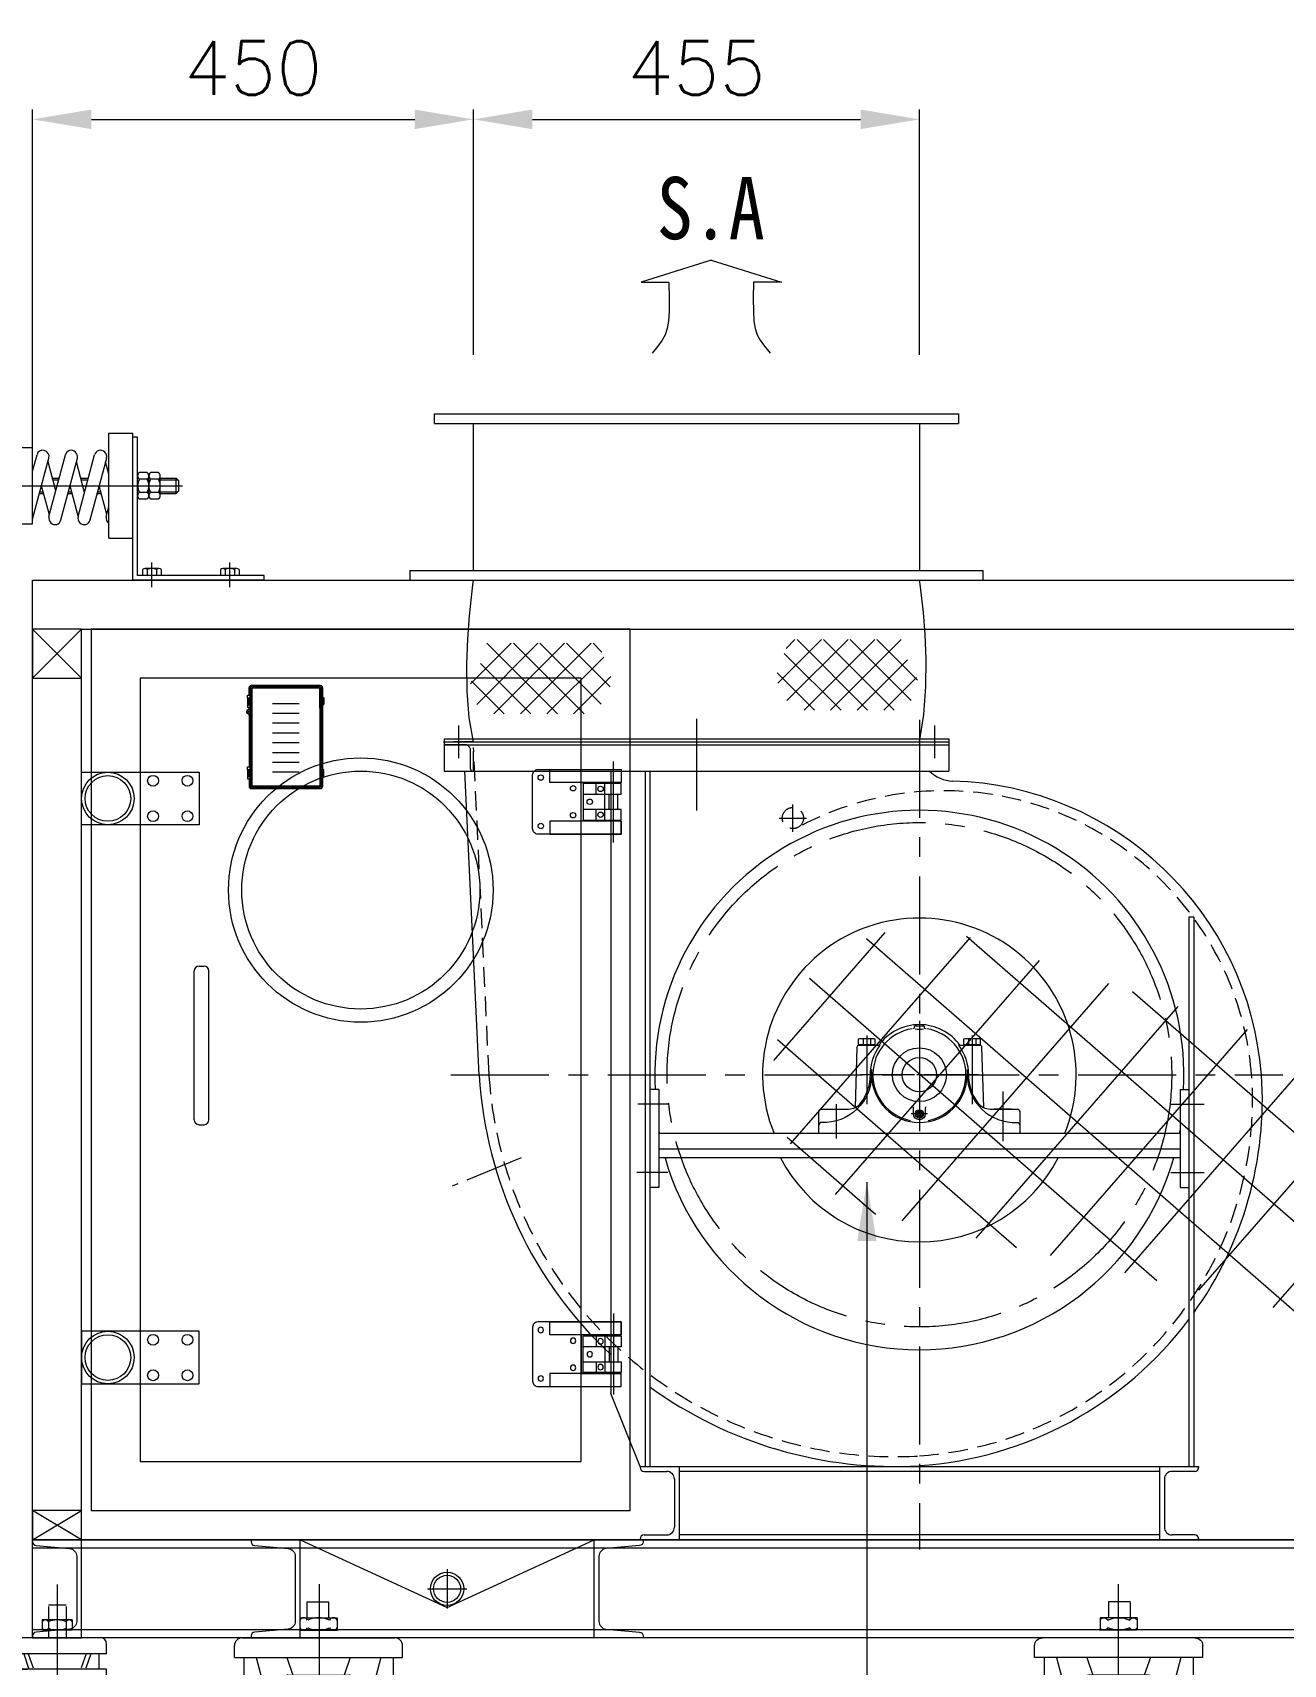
# Model space of a CAD drawing. Extents: x -421 to 20684, y -717 to 14265.
# Drawn here: x 6013 to 7290, y 2567 to 4234 of the extents above; entities that cross this region are included whole.
import ezdxf
from ezdxf.enums import TextEntityAlignment as Align

# ---------------------------------------------------------------- set-up
doc = ezdxf.new("R2010")
doc.units = 0
doc.header["$LTSCALE"] = 80
doc.header["$MEASUREMENT"] = 0
for name, pattern in [('CEN', [26, 20, -2, 2, -2]), ('CENTER', [2, 1.25, -0.25, 0.25, -0.25]), ('CENTER2', [1.125, 0.75, -0.125, 0.125, -0.125]), ('CENTERX2', [4, 2.5, -0.5, 0.5, -0.5]), ('HIDDEN', [0.375, 0.25, -0.125]), ('HIDDENX2', [0.75, 0.5, -0.25]), ('PHANTOM', [5, 2.5, -0.5, 0.5, -0.5, 0.5, -0.5])]:
    doc.linetypes.add(name, pattern=pattern)
doc.layers.get('0').update_dxf_attribs({"linetype": 'CONTINUOUS', "lineweight": 18})
doc.layers.get('DEFPOINTS').update_dxf_attribs({"linetype": 'CONTINUOUS', "lineweight": 18})
for name, color, linetype, lineweight in [('12', 1, 'CENTER', 18), ('2', 2, 'HIDDENX2', 18), ('3', 2, 'CONTINUOUS', 18), ('ACT', 7, 'CONTINUOUS', 18), ('CEN', 1, 'CEN', 18), ('CENTER', 1, 'CENTER', 18), ('DIM', 4, 'CONTINUOUS', 18), ('LIN', 2, 'CONTINUOUS', 18), ('NACHI', 16, 'CONTINUOUS', 18), ('NO', 2, 'CONTINUOUS', 18), ('PHAN', 2, 'PHANTOM', 18), ('S', 3, 'CONTINUOUS', 18), ('SOL-M-1', 4, 'CONTINUOUS', 18)]:
    doc.layers.add(name, color=color, linetype=linetype, lineweight=lineweight)
doc.styles.add('ITALICT', font='TXT', dxfattribs={"width": 0.95, "height": 3})
doc.styles.get("Standard").update_dxf_attribs({"font": 'txt.shx', "bigfont": '2hs.shx'})
doc.dimstyles.get("Standard").update_dxf_attribs({"dimscale": 0, "dimtxt": 55, "dimasz": 60, "dimexe": 10, "dimexo": 70, "dimgap": 25, "dimtad": 1, "dimdec": 0, "dimlfac": -1, "dimzin": 0, "dimdsep": 46, "dimtxsty": 'Standard', "dimcen": 0, "dimclrd": 1, "dimclre": 1, "dimadec": 0, "dimazin": 0, "dimtfac": 1, "dimtdec": 0, "dimtix": 1, "dimtmove": 1, "dimatfit": 2, "dimfxl": 0, "dimtolj": 1, "dimtzin": 0, "dimlwd": 5, "dimlwe": 5, "dimarcsym": 0})

# ---------------------------------------------------------------- blocks, each defined once
blk = doc.blocks.new('경첩')
at = {"layer": 'PHAN'}
blk.add_line((0, -41.4), (0, 41.4), dxfattribs=at)
at = {"layer": 'SOL-M-1'}
for p, q in [((-33, 20), (7.7, 20)), ((-33, -19.6), (-33, 20)), ((7.7, 18.9), (-30.8, 18.9)), ((-30.8, 18.9), (-30.8, -18.5)), ((-17.6, 7.9), (-17.6, 18.9)), ((-8.8, -18.5), (-8.8, 18.9)), ((7.7, 7.9), (7.7, 18.9)), ((-30.8, 7.9), (7.7, 7.9)), ((-4.4, -7.5), (-4.4, 7.9)), ((4.4, -7.5), (4.4, 7.9)), ((7.7, -7.5), (-30.8, -7.5)), ((-17.6, -18.5), (-17.6, -7.5)), ((7.7, -7.5), (4.4, -7.5)), ((7.7, -18.5), (7.7, -7.5)), ((7.7, -19.6), (-33, -19.6)), ((-30.8, -18.5), (7.7, -18.5))]:
    blk.add_line(p, q, dxfattribs=at)
blk.add_lwpolyline([(7.7, -19.6), (7.7, -32.8), (-77, -32.8, -0.414214), (-82.5, -27.3), (-82.5, 27.7, -0.414214), (-77, 33.2), (7.7, 33.2), (7.7, 20)], format="xyb", dxfattribs=at)
for points in [[(7.7, 33.2), (7.7, 20), (-64.9, 20), (-64.9, 33.2)], [(7.7, -32.8), (7.7, -19.6), (-64.9, -19.6), (-64.9, -32.8)]]:
    blk.add_lwpolyline(points, close=True, dxfattribs=at)
for centre in [(-74.2, 25), (-41.2, 14), (-24.2, 0.2), (-13.2, 13.4), (-41.2, -13.5), (-13.2, -13), (-74.2, -24.5)]:
    blk.add_circle(centre, 2.75, dxfattribs=at)
blk = doc.blocks.new('450Wx1000H(SightGlass)')
at = {"layer": 'S', "lineweight": 15}
for p, q in [((9.9, 900), (9.9, 0)), ((559.9, 900), (9.9, 900)), ((559.9, 0), (559.9, 900)), ((59.9, 850), (59.9, 50)), ((509.9, 850), (59.9, 850)), ((509.9, 50), (509.9, 850)), ((114.9, 399), (114.9, 551)), ((119.9, 556), (124.9, 556)), ((129.9, 399), (129.9, 551)), ((119.9, 394), (124.9, 394)), ((59.9, 50), (509.9, 50)), ((9.9, 0), (559.9, 0))]:
    blk.add_line(p, q, dxfattribs=at)
for points in [[(0, 753.9), (119.9, 753.9), (119.9, 700.3), (0, 700.3)], [(0, 129.4), (119.9, 129.4), (119.9, 183), (0, 183)]]:
    blk.add_lwpolyline(points, close=True, dxfattribs=at)
for centre, radius in [((284.9, 633.6), 135), ((26.8, 727.1), 26.8), ((26.8, 727.1), 23.3), ((72.9, 745.2), 5.52), ((108, 745.2), 5.52), ((284.9, 633.6), 121.5), ((72.9, 709), 5.52), ((108, 709), 5.52), ((26.8, 156.2), 26.8), ((26.8, 156.2), 23.3), ((72.9, 174.3), 5.52), ((108, 174.3), 5.52), ((72.9, 138.1), 5.52), ((108, 138.1), 5.52)]:
    blk.add_circle(centre, radius, dxfattribs=at)
for centre, start, end in [((119.9, 551), 90, 180), ((124.9, 551), 0, 90), ((119.9, 399), 180, 270), ((124.9, 399), 270, 0)]:
    blk.add_arc(centre, 5, start, end, dxfattribs=at)
at = {"lineweight": 15}
blk.add_blockref('경첩', (542.8, 723.5), dxfattribs=at)
at = {"lineweight": 15, "xscale": -1, "rotation": 180}
blk.add_blockref('경첩', (542.8, 159.8), dxfattribs=at)
blk = doc.blocks.new('SPRING MOUNT(def 50 FRONT)')
at = {"lineweight": 15}
for p, q in [((129.9, 238.5), (129.9, 222.3)), ((129.9, 238.5), (152, 238.5)), ((152, 238.5), (152, 222.3)), ((122.7, 222.2), (160.6, 222.2)), ((122.7, 222.2), (122.7, 209.6)), ((160.6, 222.2), (160.6, 209.6)), ((63.8, 201.7), (219.5, 201.7)), ((123.3, 209.6), (161.2, 209.6)), ((55.9, 181.7), (55.9, 193.7)), ((55.9, 181.7), (55.9, 193.7)), ((227.4, 181.7), (227.4, 193.7)), ((227.4, 181.7), (227.4, 193.7)), ((55.9, 181.7), (227.4, 181.7)), ((65.5, 181.7), (65.5, 162.1)), ((78.2, 181.7), (83.3, 162.1)), ((109.3, 181.7), (115.5, 163.7)), ((174, 181.7), (167.9, 163.7)), ((205.1, 181.7), (200.1, 162.1)), ((217.8, 181.7), (217.8, 162.1)), ((55.9, 68.1), (55.9, 162.1)), ((55.9, 162.1), (85.5, 162.1)), ((107.6, 160.5), (107.6, 158.7)), ((110.8, 163.7), (172.5, 163.7)), ((110.8, 155.5), (149.8, 155.5)), ((172.5, 163.7), (112.9, 142.3)), ((172.5, 155.5), (126.2, 138.4)), ((175.7, 160.5), (175.7, 158.7)), ((227.4, 162.1), (197.8, 162.1)), ((227.4, 162.1), (197.8, 162.1)), ((227.4, 68.1), (227.4, 162.1)), ((101.3, 140.9), (107.6, 64.8)), ((110, 140.3), (109.5, 138.8)), ((110, 140.2), (109.5, 138.8)), ((160.8, 119.4), (111.1, 134.9)), ((174.3, 123.3), (113.9, 142.2)), ((182.1, 140.9), (175.7, 64.8)), ((173.6, 123.4), (112.9, 104.1)), ((176.5, 120), (176.4, 118.2)), ((110.6, 102.1), (110.1, 100.6)), ((110.6, 102), (110.1, 100.5)), ((172.8, 80.4), (114.4, 104)), ((173.6, 115), (124.3, 100)), ((161, 77.7), (111.9, 96.5)), ((172.7, 80.4), (112.9, 66.5)), ((116, 67.1), (141.7, 67.1)), ((172.5, 67.1), (141.7, 67.1)), ((172.4, 72.2), (151.4, 67.1)), ((175.7, 77.3), (175.7, 75.4)), ((39, 52.3), (17.6, 52.3)), ((17.6, 31.7), (17.6, 52.3)), ((110.6, 64.5), (110.1, 63)), ((112, 59), (141.7, 59)), ((114.9, 58.5), (141.7, 58.5)), ((173, 58.5), (115.3, 58.5)), ((172.5, 59), (141.7, 59)), ((172.5, 58.5), (141.7, 58.5)), ((175.7, 64), (175.7, 62.1)), ((175.7, 63.5), (175.7, 61.7)), ((263.7, 52.3), (242.4, 52.3)), ((263.7, 52.3), (263.7, 31.7)), ((263.5, 42), (17.6, 42)), ((263.5, 31.7), (17.6, 31.7))]:
    blk.add_line(p, q, dxfattribs=at)
for centre, radius, start, end in [((126.6, 217.7), 4.47, 27.8855, 152.1145), ((141.7, 195.2), 27, 65.8105, 114.1895), ((156.7, 217.7), 4.48, 28.0312, 151.9688), ((63.8, 193.7), 7.9, 90, 180), ((126.6, 214), 4.47, 207.8855, 332.1145), ((141.7, 236.6), 27, 245.8105, 294.1895), ((156.7, 214), 4.48, 208.0312, 331.9688), ((219.5, 193.7), 7.9, 0, 90), ((219.5, 193.7), 7.9, 0, 90), ((77.6, 139.8), 23.7, 2.7593, 70.3922), ((110.8, 160.5), 3.16, 90, 180), ((110.8, 158.7), 3.16, 180, 270), ((172.5, 160.5), 3.16, 0, 90), ((172.5, 158.7), 3.16, 270, 0), ((205.7, 139.8), 23.7, 109.6078, 177.2407), ((112.5, 137.7), 3.16, 160.7604, 250.7604), ((112.5, 137.8), 3.16, 160.7604, 250.7604), ((113, 139.3), 3.2, 73.0374, 160.654), ((113, 139.2), 3.2, 73.0374, 160.654), ((112.6, 137.7), 3.17, 247.2939, 261.591), ((112.6, 137.8), 3.17, 247.2939, 261.591), ((173.2, 118.2), 3.16, 270, 0), ((173.4, 120.3), 3.16, 355.8918, 85.8918), ((113.1, 99.5), 3.16, 160.7604, 250.7604), ((113.1, 99.5), 3.16, 160.7604, 250.7604), ((113.6, 101), 3.2, 73.0374, 160.654), ((113.6, 100.9), 3.2, 73.0374, 160.654), ((113.2, 99.5), 3.17, 247.2939, 261.591), ((113.2, 99.4), 3.17, 247.2939, 261.591), ((40.1, 68.1), 15.8, 270, 0), ((172.6, 75.4), 3.16, 266.4469, 0), ((172.5, 64), 3.16, 0, 90), ((172.6, 77.3), 3.16, 0, 90), ((243.2, 68.1), 15.8, 180, 270), ((115.3, 66.4), 7.9, 191.7194, 270), ((113.1, 61.9), 3.16, 160.7604, 250.7604), ((113.6, 63.4), 3.2, 98.9445, 160.654), ((113.2, 61.9), 3.17, 247.2939, 248.2755), ((172.5, 62.1), 3.16, 270, 0), ((172.5, 61.7), 3.16, 270, 0)]:
    blk.add_arc(centre, radius, start, end, dxfattribs=at)
at = {"layer": '12', "lineweight": 15}
for p, q in [((17.6, 52.3), (17.6, 52.3)), ((263.7, 52.3), (263.7, 52.3))]:
    blk.add_line(p, q, dxfattribs=at)
at = {"layer": '3', "linetype": 'CENTERX2', "lineweight": 15}
blk.add_line((142.3, 256.5), (142.3, 5.2), dxfattribs=at)
blk = doc.blocks.new('SPRING MOUNT(def 50 SIDE)')
at = {"lineweight": 15}
for p, q in [((87.8, 236.1), (69.8, 236.1)), ((69.8, 234.6), (69.8, 202.7)), ((87.8, 234.6), (87.8, 202.7)), ((94.2, 220.9), (63.3, 220.9)), ((63.3, 220.9), (63.3, 210.6)), ((94.2, 220.9), (94.2, 210.6)), ((122.8, 202.7), (34.7, 202.7)), ((94.2, 210.6), (63.3, 210.6)), ((28.3, 186.5), (28.3, 196.3)), ((129.2, 186.5), (28.3, 186.5)), ((36.1, 186.5), (36.1, 170.6)), ((44.6, 186.5), (49.6, 171.8)), ((49.2, 186.5), (54.1, 171.9)), ((108.4, 186.5), (103.4, 171.9)), ((113, 186.5), (107.9, 171.8)), ((121.4, 186.5), (121.4, 170.6)), ((129.2, 186.5), (129.2, 196.3)), ((129.2, 170.6), (28.3, 170.6)), ((28.3, 170.6), (48.1, 170.6)), ((28.3, 67.4), (28.3, 170.6)), ((129.2, 67.4), (129.2, 170.6)), ((15.4, 54.6), (15.4, 32.7)), ((142.1, 32.7), (142.1, 54.6)), ((15.4, 43.7), (142.1, 43.7)), ((15.4, 32.7), (142.1, 32.7))]:
    blk.add_line(p, q, dxfattribs=at)
for centre, radius, start, end in [((66.6, 217.3), 3.64, 28.0312, 151.9688), ((78.8, 199), 22, 65.8105, 114.1895), ((91, 217.3), 3.63, 27.8855, 152.1145), ((34.7, 196.3), 6.42, 90, 180), ((34.7, 196.3), 6.42, 90, 180), ((66.6, 214.3), 3.64, 208.0312, 331.9688), ((78.8, 232.6), 22, 245.8105, 294.1895), ((91, 214.3), 3.63, 207.8855, 332.1145), ((122.8, 196.3), 6.42, 0, 90), ((15.4, 67.4), 12.8, 270, 0), ((142.1, 67.4), 12.8, 180, 270)]:
    blk.add_arc(centre, radius, start, end, dxfattribs=at)
at = {"layer": '3', "linetype": 'CENTERX2', "lineweight": 15}
blk.add_line((78.8, 257.2), (78.8, 5), dxfattribs=at)
blk = doc.blocks.new('LED LAMP')
at = {"lineweight": 0}
for p, q in [((-37.5, 94.4), (-37.5, 102.2)), ((-36.7, 101.6), (-36.7, 1.7)), ((35.5, 104.2), (-35.5, 104.2)), ((-35.4, 100.9), (-35.4, 2.4)), ((35, 103.3), (-35, 103.3)), ((-34.8, 100.9), (-34.8, 2.4)), ((34.3, 102.1), (-34.3, 102.1)), ((34.3, 101.5), (-34.3, 101.5)), ((34.8, 81.1), (34.8, 100.9)), ((35.4, 81.1), (35.4, 100.9)), ((36.7, 81.1), (36.7, 101.6)), ((37.5, 102.2), (37.5, 1.1)), ((-39.2, 91.9), (-39.2, 94.4)), ((-39.2, 94.4), (-37.5, 94.4)), ((-39.2, 91.9), (-39.2, 84.6)), ((-39.2, 91.9), (-36.9, 91.9)), ((-39.2, 84.6), (-39.2, 82.1)), ((-39.2, 84.6), (-36.9, 84.6)), ((-38.2, 91.9), (-38.2, 84.6)), ((-37.5, 91.9), (-37.5, 84.6)), ((-36.9, 84.6), (-36.9, 91.9)), ((37.5, 92), (38.6, 92)), ((37.5, 85), (38.6, 85)), ((37.8, 92), (37.8, 85)), ((38.1, 92), (38.1, 85)), ((38.9, 91.7), (38.9, 85.3)), ((-39.2, 82.1), (-37.5, 82.1)), ((-37.5, 81.1), (-37.5, 82.1)), ((-37.5, 74.1), (-37.5, 21.3)), ((34.8, 81.1), (34.8, 2.4)), ((35.4, 81.1), (35.4, 2.4)), ((36.7, 81.1), (36.7, 1.7)), ((-39.2, 18.7), (-39.2, 21.3)), ((-39.2, 21.3), (-37.5, 21.3)), ((-39.2, 18.7), (-36.9, 18.7)), ((-39.2, 18.7), (-39.2, 11.5)), ((-38.2, 11.5), (-38.2, 18.7)), ((-37.5, 11.5), (-37.5, 18.7)), ((-36.9, 18.7), (-36.9, 11.5)), ((37.5, 18.3), (38.6, 18.3)), ((37.8, 11.3), (37.8, 18.3)), ((38.1, 11.3), (38.1, 18.3)), ((38.9, 11.6), (38.9, 18)), ((-39.2, 11.5), (-39.2, 8.9)), ((-39.2, 11.5), (-36.9, 11.5)), ((-39.2, 8.9), (-37.5, 8.9)), ((-37.5, 8.9), (-37.5, 1.1)), ((-35, 0), (35, 0)), ((-34.3, 1.8), (34.3, 1.8)), ((-34.3, 1.3), (34.3, 1.3)), ((37.5, 11.3), (38.6, 11.3)), ((-35.5, -0.8), (35.5, -0.8))]:
    blk.add_line(p, q, dxfattribs=at)
at = {"linetype": 'Continuous'}
for p, q in [((-13.7, 86.1), (13.7, 86.1)), ((-13.7, 76.1), (13.7, 76.1)), ((-13.7, 66.1), (13.7, 66.1)), ((-13.7, 56.1), (13.7, 56.1)), ((-13.7, 46.1), (13.7, 46.1)), ((-13.7, 36.1), (13.7, 36.1)), ((-13.7, 26.1), (13.7, 26.1)), ((-13.7, 16.1), (13.7, 16.1))]:
    blk.add_line(p, q, dxfattribs=at)
at = {"lineweight": 0}
blk.add_circle((-38.3, 77.6), 0.839, dxfattribs=at)
for centre, radius, start, end in [((-35.5, 102.2), 1.96, 90, 180), ((-35, 101.6), 1.68, 90, 180), ((-34.3, 100.9), 1.12, 90, 180), ((-34.3, 100.9), 0.559, 90, 180), ((34.3, 100.9), 1.12, 0, 90), ((34.3, 100.9), 0.559, 0, 90), ((35, 101.6), 1.68, 0, 90), ((35.5, 102.2), 1.96, 0, 90), ((38.6, 91.7), 0.28, 0, 90), ((38.6, 85.3), 0.28, 270, 0), ((-38.3, 77.6), 1.96, 103.3424, 256.6576), ((-39.2, 81.1), 1.68, 283.3424, 0), ((-39.2, 74.1), 1.68, 0, 76.6576), ((38.6, 18), 0.28, 0, 90), ((-35.5, 1.1), 1.96, 180, 270), ((-35, 1.7), 1.68, 180, 270), ((-34.3, 2.4), 1.12, 180, 270), ((-34.3, 2.4), 0.559, 180, 270), ((34.3, 2.4), 1.12, 270, 0), ((34.3, 2.4), 0.559, 270, 0), ((35, 1.7), 1.68, 270, 0), ((35.5, 1.1), 1.96, 270, 0), ((38.6, 11.6), 0.28, 270, 0)]:
    blk.add_arc(centre, radius, start, end, dxfattribs=at)
blk = doc.blocks.new('*D56')
at = {"color": 1, "linetype": 'Continuous', "lineweight": 5}
for p, q in [((6013.1, 3744.5), (6013.1, 4155.1)), ((6463.1, 3904.5), (6463.1, 4155.1)), ((6073.1, 4145.1), (6403.1, 4145.1))]:
    blk.add_line(p, q, dxfattribs=at)
at = {"color": 1, "linetype": 'Continuous'}
for points in [[(6073.1, 4155.1), (6073.1, 4135.1), (6013.1, 4145.1)], [(6403.1, 4155.1), (6403.1, 4135.1), (6463.1, 4145.1)]]:
    blk.add_solid(points, dxfattribs=at)
at = {"layer": 'DEFPOINTS', "color": 0, "linetype": 'Continuous'}
for p in [(6463.1, 4145.1), (6463.1, 3834.5), (6013.1, 3674.5)]:
    blk.add_point(p, dxfattribs=at)
at = {"color": 0, "linetype": 'Continuous', "insert": (6238.1, 4197.6), "char_height": 55, "attachment_point": 5}
blk.add_mtext('\\A1;450', dxfattribs=at)
blk = doc.blocks.new('*D57')
at = {"color": 1, "linetype": 'Continuous', "lineweight": 5}
for p, q in [((6463.1, 3904.5), (6463.1, 4155.1)), ((6918.1, 3904.5), (6918.1, 4155.1)), ((6523.1, 4145.1), (6858.1, 4145.1))]:
    blk.add_line(p, q, dxfattribs=at)
at = {"color": 1, "linetype": 'Continuous'}
for points in [[(6523.1, 4155.1), (6523.1, 4135.1), (6463.1, 4145.1)], [(6858.1, 4155.1), (6858.1, 4135.1), (6918.1, 4145.1)]]:
    blk.add_solid(points, dxfattribs=at)
at = {"layer": 'DEFPOINTS', "color": 0, "linetype": 'Continuous'}
for p in [(6918.1, 4145.1), (6463.1, 3834.5), (6918.1, 3834.5)]:
    blk.add_point(p, dxfattribs=at)
at = {"color": 0, "linetype": 'Continuous', "insert": (6690.6, 4197.6), "char_height": 55, "attachment_point": 5}
blk.add_mtext('\\A1;455', dxfattribs=at)
blk = doc.blocks.new('06B')
at = {"layer": 'NACHI', "color": 1, "linetype": 'CENTER'}
for p, q in [((31.2, 100), (31.2, 30)), ((138.8, 100), (138.8, 30)), ((170, 43), (170, -8)), ((0, 30), (0, -5)), ((93.4, 20), (76.6, 20))]:
    blk.add_line(p, q, dxfattribs=at)
at = {"layer": 'NACHI', "color": 1}
for p, q in [((85, 115), (85, 65)), ((80, 60), (25, 60)), ((87.5, 60), (82.5, 60)), ((85, 62.5), (85, 57.5)), ((85, 55), (85, 5)), ((145, 60), (90, 60))]:
    blk.add_line(p, q, dxfattribs=at)
at = {"layer": 'NACHI', "color": 0}
for p, q in [((21.2, 88.1), (19.3, 26.4)), ((45, 90), (23.2, 90)), ((24.1, 90.8), (24.1, 90)), ((37.5, 96.7), (25, 96.7)), ((27.5, 96.2), (27.5, 90.8)), ((35, 96.2), (35, 90.8)), ((38.4, 90.8), (38.4, 90)), ((146.8, 90), (125, 90)), ((131.6, 90.8), (131.6, 90)), ((145, 96.7), (132.5, 96.7)), ((135, 96.2), (135, 90.8)), ((142.5, 96.2), (142.5, 90.8)), ((145.9, 90.8), (145.9, 90)), ((150.7, 26.4), (148.8, 88.1))]:
    blk.add_line(p, q, dxfattribs=at)
at = {"layer": 'NACHI', "color": 6}
blk.add_line((178.6, 25), (161.4, 25), dxfattribs=at)
at = {"layer": 'NACHI', "color": 0}
for points in [[(78.9, 107.1, 0.377042), (80, 108.3), (80, 108.8, -0.414214), (81.2, 110), (88.8, 110, -0.414214), (90, 108.8), (90, 108.3, 0.377042), (91.1, 107.1)], [(125, 90, -0.162278), (135, 60, 0.16397), (144.7, 31.2, 0.234328), (157.3, 25), (184.7, 25, -0.414214), (187.5, 22.2), (187.5, 0), (-17.5, 0), (-17.5, 22.2, -0.414214), (-14.7, 25), (12.7, 25, 0.234328), (25.3, 31.2, 0.16397), (35, 60, -0.162278), (45, 90)], [(36.2, 65.2), (36.2, 60, -0.426906), (-14.6, 11.3, 0.426906), (-17.5, 8.5)], [(133.8, 65.2), (133.8, 60, 0.426906), (184.6, 11.3, -0.426906), (187.5, 8.5)], [(91.6, 27.2, 0.236068), (91, 26), (91, 20, -1), (79, 20), (79, 26, 0.236068), (78.4, 27.2)]]:
    blk.add_lwpolyline(points, format="xyb", dxfattribs=at)
for points in [[(39.9, 90.8), (39.9, 96.2, 0.194007), (35, 96.2, 0.127017), (27.5, 96.2, 0.194007), (22.6, 96.2), (22.6, 90.8)], [(147.4, 90.8), (147.4, 96.2, 0.194007), (142.5, 96.2, 0.127017), (135, 96.2, 0.194007), (130.1, 96.2), (130.1, 90.8)]]:
    blk.add_lwpolyline(points, format="xyb", close=True, dxfattribs=at)
for centre, radius in [((85, 60), 27.5), ((85, 60), 17.5), ((85, 20), 4.2), ((85, 20), 3), ((85, 20), 1.8)]:
    blk.add_circle(centre, radius, dxfattribs=at)
for centre, radius, start, end in [((85, 60), 47.5, 99.0847, 259.0779), ((85, 60), 51.2, 35.8288, 144.1712), ((85, 125), 18.5, 256.7151, 283.2849), ((85, 60), 47.5, 280.9221, 80.9153), ((23.2, 88), 2, 90, 178.2376), ((146.8, 88), 2, 1.7624, 90), ((85, 60), 48.8, 180, 0)]:
    blk.add_arc(centre, radius, start, end, dxfattribs=at)
blk = doc.blocks.new('HTR(FRONT)')
at = {"layer": 'CEN', "lineweight": 15}
for p, q in [((618, 106.6), (83.3, 106.6)), ((35.1, 3.1), (35.1, 28.3)), ((114.4, 3.1), (114.4, 28.3)), ((603.4, 3.1), (603.4, 28.3)), ((679.3, 3.1), (679.3, 28.3))]:
    blk.add_line(p, q, dxfattribs=at)
at = {"layer": 'DIM', "lineweight": 15}
for p, q in [((106, 112.8), (88, 112.8)), ((106, 100.4), (88, 100.4)), ((169.9, 100.4), (166.6, 100.4)), ((186.6, 112.8), (179.7, 112.8)), ((183.3, 100.4), (183, 100.4)), ((199.7, 100.4), (196.4, 100.4)), ((215.6, 112.8), (209.5, 112.8)), ((228.7, 100.4), (225.4, 100.4)), ((572.4, 112.8), (273.8, 112.8)), ((572.4, 100.4), (273.8, 100.4)), ((600.3, 112.8), (613.7, 112.8)), ((600.3, 100.4), (613.7, 100.4))]:
    blk.add_line(p, q, dxfattribs=at)
at = {"layer": 'LIN', "lineweight": 15}
for p, q in [((129.1, 156.3), (133.9, 156.3)), ((129.1, 15), (129.1, 156.3)), ((158.3, 160.2), (133.9, 160.2)), ((133.9, 10.2), (133.9, 160.2)), ((158.3, 53), (158.3, 160.2)), ((588.8, 156.3), (583.9, 156.3)), ((583.9, 10.2), (583.9, 156.3)), ((588.8, 15), (588.8, 156.3)), ((177.5, 71.8), (160.6, 134.8)), ((189.8, 75.1), (172.9, 138.1)), ((207.3, 71.8), (190.5, 134.8)), ((219.6, 75.1), (202.7, 138.1)), ((236.2, 72.5), (219.5, 134.8)), ((236.2, 121.4), (231.7, 138.1)), ((236.2, 67.6), (236.2, 145.6)), ((245.9, 145.6), (236.2, 145.6)), ((250.8, 72.5), (250.8, 140.7)), ((106, 96.5), (106, 116.7)), ((107.8, 120.1), (115.8, 120.1)), ((117.5, 96.5), (117.5, 116.7)), ((119.3, 120.1), (127.3, 120.1)), ((158.3, 118.4), (161.7, 131.1)), ((183.1, 99.9), (191.5, 131.1)), ((212.5, 101.3), (220.5, 131.1)), ((252.6, 120.1), (260.6, 120.1)), ((262.3, 96.5), (262.3, 116.7)), ((264.1, 120.1), (272.1, 120.1)), ((273.8, 96.5), (273.8, 116.7)), ((572.4, 96.5), (572.4, 116.7)), ((574.2, 120.1), (582.2, 120.1)), ((598.5, 120.1), (590.6, 120.1)), ((600.3, 96.5), (600.3, 116.7)), ((87, 111.8), (89.6, 114.4)), ((87, 101.4), (87, 111.8)), ((87, 101.4), (89.6, 98.8)), ((106, 114.4), (89.6, 114.4)), ((89.6, 98.8), (89.6, 114.4)), ((107.8, 113.3), (115.8, 113.3)), ((119.3, 113.3), (127.3, 113.3)), ((160.4, 77.3), (168.2, 106.6)), ((187, 114.4), (179.2, 114.4)), ((189.7, 75.5), (198, 106.6)), ((216, 114.4), (209, 114.4)), ((219.1, 76.9), (227.1, 106.6)), ((252.6, 113.3), (260.6, 113.3)), ((264.1, 113.3), (272.1, 113.3)), ((572.4, 114.4), (273.8, 114.4)), ((574.2, 113.3), (582.2, 113.3)), ((598.5, 113.3), (590.6, 113.3)), ((600.3, 114.4), (612, 114.4)), ((612, 98.8), (612, 114.4)), ((614.6, 111.8), (612, 114.4)), ((614.6, 101.4), (612, 98.8)), ((614.6, 101.4), (614.6, 111.8)), ((106, 98.8), (89.6, 98.8)), ((107.8, 99.9), (115.8, 99.9)), ((107.8, 93.1), (115.8, 93.1)), ((119.3, 99.9), (127.3, 99.9)), ((119.3, 93.1), (127.3, 93.1)), ((161, 75.1), (158.3, 85.2)), ((170.3, 98.8), (166.1, 98.8)), ((200.1, 98.8), (195.9, 98.8)), ((229.1, 98.8), (225, 98.8)), ((252.6, 99.9), (260.6, 99.9)), ((252.6, 93.1), (260.6, 93.1)), ((264.1, 99.9), (272.1, 99.9)), ((264.1, 93.1), (272.1, 93.1)), ((572.4, 98.8), (273.8, 98.8)), ((574.2, 99.9), (582.2, 99.9)), ((574.2, 93.1), (582.2, 93.1)), ((598.5, 99.9), (590.6, 99.9)), ((598.5, 93.1), (590.6, 93.1)), ((600.3, 98.8), (612, 98.8)), ((245.9, 67.6), (236.2, 67.6)), ((158.3, 53), (133.9, 53)), ((25.5, 21.2), (25.5, 15)), ((27.9, 22), (42.2, 22)), ((30.3, 21.2), (30.3, 15)), ((39.8, 21.2), (39.8, 15)), ((44.6, 21.2), (44.6, 15)), ((104.9, 21.2), (104.9, 15)), ((107.3, 22), (121.6, 22)), ((109.7, 21.2), (109.7, 15)), ((119.2, 21.2), (119.2, 15)), ((124, 21.2), (124, 15)), ((593.9, 21.2), (593.9, 15)), ((610.6, 22), (596.2, 22)), ((598.6, 21.2), (598.6, 15)), ((608.2, 21.2), (608.2, 15)), ((613, 21.2), (613, 15)), ((669.8, 21.2), (669.8, 15)), ((686.5, 22), (672.2, 22)), ((674.5, 21.2), (674.5, 15)), ((684.1, 21.2), (684.1, 15)), ((688.9, 21.2), (688.9, 15)), ((0, 15), (129.1, 15)), ((0, 10.2), (0, 15)), ((0, 10.2), (133.9, 10.2)), ((714.4, 10.2), (583.9, 10.2)), ((714.4, 15), (588.8, 15)), ((714.4, 10.2), (714.4, 15))]:
    blk.add_line(p, q, dxfattribs=at)
at = {"layer": 'LIN', "lineweight": 15, "extrusion": (0, 0, -1)}
for centre, major_axis, ratio, start_param, end_param in [((166.8, 136.5), (3.26, 5.66), 0.940173, 3.959121, 7.100714), ((196.6, 136.5), (3.26, 5.66), 0.940173, 3.959121, 7.100714), ((225.6, 136.5), (3.28, 5.65), 0.939855, 3.955239, 7.096831), ((245.9, 140.7), (3.44, 3.44), 1, -0.785398, 0.785398), ((110.1, 116.7), (2.9, 2.9), 1, 2.960705, 4.893277), ((113.4, 116.7), (2.9, 2.9), 1, -0.180888, 1.751684), ((121.6, 116.7), (-2.9, 2.9), 1, 4.531501, 6.464073), ((125, 116.7), (2.9, 2.9), 1, -0.180888, 1.751684), ((254.9, 116.7), (-2.9, 2.9), 1, 4.531501, 6.464073), ((258.2, 116.7), (2.9, 2.9), 1, -0.180888, 1.751684), ((266.4, 116.7), (2.9, 2.9), 1, 2.960705, 4.893277), ((269.7, 116.7), (-2.9, 2.9), 1, 1.389909, 3.32248), ((576.5, 116.7), (-2.9, 2.9), 1, 4.531501, 6.464073), ((579.8, 116.7), (-2.9, 2.9), 1, 1.389909, 3.32248), ((592.9, 116.7), (2.9, 2.9), 1, 2.960705, 4.893277), ((596.2, 116.7), (-2.9, 2.9), 1, 1.389909, 3.32248), ((119.8, 106.6), (-9.72, 9.72), 1, 4.984733, 6.010841), ((103.8, 106.6), (-9.72, 9.72), 1, 1.843141, 2.869248), ((131.3, 106.6), (-9.72, 9.72), 1, 4.984733, 6.010841), ((115.3, 106.6), (-9.72, 9.72), 1, 1.843141, 2.869248), ((264.6, 106.6), (-9.72, 9.72), 1, 4.984733, 6.010841), ((248.6, 106.6), (-9.72, 9.72), 1, 1.843141, 2.869248), ((276.1, 106.6), (-9.72, 9.72), 1, 4.984733, 6.010841), ((260.1, 106.6), (-9.72, 9.72), 1, 1.843141, 2.869248), ((586.2, 106.6), (-9.72, 9.72), 1, 4.984733, 6.010841), ((570.2, 106.6), (-9.72, 9.72), 1, 1.843141, 2.869248), ((602.5, 106.6), (-9.72, 9.72), 1, 4.984733, 6.010841), ((586.6, 106.6), (-9.72, 9.72), 1, 1.843141, 2.869248), ((110.1, 96.5), (2.9, 2.9), 1, 2.960705, 4.893277), ((113.4, 96.5), (2.9, 2.9), 1, -0.180888, 1.751684), ((121.6, 96.5), (-2.9, 2.9), 1, 4.531501, 6.464073), ((125, 96.5), (2.9, 2.9), 1, -0.180888, 1.751684), ((254.9, 96.5), (-2.9, 2.9), 1, 4.531501, 6.464073), ((258.2, 96.5), (-2.9, 2.9), 1, 1.389909, 3.32248), ((266.4, 96.5), (2.9, 2.9), 1, 2.960705, 4.893277), ((269.7, 96.5), (-2.9, 2.9), 1, 1.389909, 3.32248), ((576.5, 96.5), (-2.9, 2.9), 1, 4.531501, 6.464073), ((579.8, 96.5), (2.9, 2.9), 1, -0.180888, 1.751684), ((592.9, 96.5), (2.9, 2.9), 1, 2.960705, 4.893277), ((596.2, 96.5), (2.9, 2.9), 1, -0.180888, 1.751684), ((154.9, 73.4), (-4.48, 4.48), 1, 2.094395, 3.35719), ((183.7, 73.4), (3.28, 5.65), 0.939855, 0.813646, 3.955239), ((213.5, 73.4), (3.26, 5.66), 0.940173, 0.817528, 3.959121), ((245.9, 72.5), (-3.44, 3.44), 1, 2.356194, 3.926991), ((27.9, 18.4), (-2.59, 2.59), 1, 0.074986, 1.49581), ((35.1, 8.7), (9.42, 9.42), 1, -1.15217, -0.418626), ((42.2, 18.4), (-2.59, 2.59), 1, 0.074986, 1.49581), ((107.3, 18.4), (-2.59, 2.59), 1, 0.074986, 1.49581), ((114.4, 8.7), (9.42, 9.42), 1, -1.15217, -0.418626), ((121.6, 18.4), (-2.59, 2.59), 1, 0.074986, 1.49581), ((596.2, 18.4), (-2.59, 2.59), 1, 0.074986, 1.49581), ((603.4, 8.7), (9.42, 9.42), 1, -1.15217, -0.418626), ((610.6, 18.4), (-2.59, 2.59), 1, 0.074986, 1.49581), ((672.2, 18.4), (-2.59, 2.59), 1, 0.074986, 1.49581), ((679.3, 8.7), (9.42, 9.42), 1, -1.15217, -0.418626), ((686.5, 18.4), (-2.59, 2.59), 1, 0.074986, 1.49581)]:
    blk.add_ellipse(centre, major_axis=major_axis, ratio=ratio, start_param=start_param, end_param=end_param, dxfattribs=at)

msp = doc.modelspace()

# ---------------------------------------------------------------- hatches: boundary and pattern name
at = {"linetype": 'ByBlock'}
h = msp.add_hatch(dxfattribs=at)
h.set_pattern_fill('ANSI37', color=256, scale=550, angle=3.9434, style=0)
h.set_pattern_definition([(48.9434, (-717.24, 1706.48), (-51.8417, 45.1553), []), (138.9434, (-717.24, 1706.48), (-45.1553, -51.8417), [])])
edge = h.paths.add_edge_path()
edge.add_line((6882.6, 3024.4), (7639, 2847.5))
edge.add_arc((7666.1, 2958), 113.8, 256.2342, 431.6926)
edge.add_line((7701.9, 3066.1), (6965.1, 3311.3))
edge.add_arc((6918.1, 3169.5), 149.3, 71.6926, 256.2342)
at = {"layer": '2', "linetype": 'Continuous'}
h = msp.add_hatch(dxfattribs=at)
h.set_pattern_fill('ANSI37', color=256, scale=153.425, style=0)
h.set_pattern_definition([(135, (13350.97, -796.158), (13.56098, 13.56098), []), (45, (13350.97, -796.158), (13.56098, -13.56098), [])])
h.paths.add_polyline_path([(6465.8, 3581.3), (6470.3, 3589.5), (6473.9, 3598.8), (6475.4, 3610.1), (6590.8, 3610.1), (6605.3, 3570.5), (6588, 3538), (6475.5, 3538), (6464.9, 3549.2), (6460, 3558.4), (6459.4, 3566.4), (6461.7, 3573.9)])
h = msp.add_hatch(dxfattribs=at)
h.set_pattern_fill('ANSI37', color=256, scale=153.425, style=0)
h.set_pattern_definition([(45, (25.212, -792.387), (-13.56098, 13.56098), []), (135, (25.212, -792.387), (-13.56098, -13.56098), [])])
h.paths.add_polyline_path([(6910.4, 3585.1), (6905.9, 3593.2), (6902.3, 3602.6), (6900.8, 3613.9), (6785.4, 3613.9), (6770.9, 3574.2), (6788.1, 3541.8), (6900.7, 3541.8), (6911.2, 3552.9), (6916.2, 3562.2), (6916.8, 3570.2), (6914.5, 3577.6)])

# ---------------------------------------------------------------- linework, layer by layer
at = {"linetype": 'Continuous'}
for p, q in [((6063.1, 3624.5), (6013.1, 3624.5)), ((6013.1, 3574.5), (6063.1, 3624.5)), ((6063.1, 3574.5), (6013.1, 3624.5)), ((6013.1, 2694.5), (6063.1, 2724.5)), ((6063.1, 2694.5), (6013.1, 2724.5))]:
    msp.add_line(p, q, dxfattribs=at)
at = {"color": 1, "linetype": 'CENTER'}
for p, q in [((6690.6, 3532.8), (6690.6, 3439.4)), ((6447.6, 3526.1), (6447.6, 3492.9)), ((6918.1, 3532), (6918.1, 2684.7)), ((6933.6, 3526.1), (6933.6, 3492.9)), ((6440, 3169.5), (7289, 3169.5)), ((6661.5, 3139.5), (6630.8, 3139.5)), ((7174.8, 3139.5), (7208.6, 3139.5)), ((6661.5, 3069.5), (6629.9, 3069.5)), ((7174.8, 3069.5), (7208.6, 3069.5))]:
    msp.add_line(p, q, dxfattribs=at)
for p, q in [((6433.1, 3512.5), (6433.1, 3479.5)), ((6433.1, 3512.5), (6948.1, 3512.5)), ((6433.1, 3509.5), (6948.1, 3509.5)), ((6433.1, 3506.5), (6948.1, 3506.5)), ((6948.1, 3512.5), (6948.1, 3479.5)), ((6433.1, 3479.5), (6948.1, 3479.5)), ((6468.9, 3169), (6454.3, 3479.5)), ((7198.1, 3330.5), (7193.1, 3330.5)), ((6652.1, 3154.5), (6643.1, 3154.5)), ((6652.1, 3154.5), (6652.1, 3054.5)), ((7184.1, 3154.5), (7184.1, 3054.5)), ((7184.1, 3154.5), (7193.1, 3154.5)), ((7184.1, 3109.5), (6652.1, 3109.5)), ((7184.1, 3093.5), (6652.1, 3093.5)), ((7184.1, 3084.5), (6652.1, 3084.5)), ((6652.1, 3054.5), (6643.1, 3054.5)), ((7184.1, 3054.5), (7193.1, 3054.5)), ((6633.1, 2769.5), (6603.1, 2844)), ((6633.1, 2769.5), (7203.1, 2769.5)), ((6673.1, 2769.5), (6673.1, 2694.5)), ((7163.1, 2769.5), (7163.1, 2694.5)), ((7163.1, 2764.5), (6673.1, 2764.5)), ((7163.1, 2699.5), (6673.1, 2699.5)), ((6286.1, 2694.5), (6436.1, 2625.6)), ((6436.1, 2625.6), (6586.1, 2694.5)), ((6633.1, 2694.5), (7203.1, 2694.5)), ((6633.1, 2694.5), (7203.1, 2694.5))]:
    msp.add_line(p, q)
at = {"color": 3, "linetype": 'HIDDEN'}
for p, q in [((6463.1, 3509.5), (6433.1, 3509.5)), ((6433.1, 3508.5), (6433.1, 3509.5)), ((6454.1, 3506.5), (6435.1, 3506.5)), ((6460.1, 3481.5), (6460.1, 3500.5)), ((6463.1, 3479.5), (6463.1, 3509.5)), ((6478.9, 3169.5), (6463.1, 3503.5)), ((6463.1, 3479.5), (6462.1, 3479.5))]:
    msp.add_line(p, q, dxfattribs=at)
at = {"color": 7, "linetype": 'Continuous'}
for p, q in [((6603.1, 3479.5), (6603.1, 2844)), ((6638.1, 3479.5), (6638.1, 2769.5)), ((6643.1, 3479.5), (6643.1, 2769.5)), ((7193.1, 3330.5), (7193.1, 2769.5)), ((7198.1, 3330.5), (7198.1, 2769.5)), ((6633.1, 2769.5), (6633.1, 2768.5)), ((7203.1, 2769.5), (7203.1, 2768.5)), ((6637.1, 2764.5), (6660.1, 2764.5)), ((6668.1, 2756.5), (6668.1, 2707.5)), ((7168.1, 2756.5), (7168.1, 2707.5)), ((7199.1, 2764.5), (7176.1, 2764.5)), ((6637.1, 2699.5), (6660.1, 2699.5)), ((7199.1, 2699.5), (7176.1, 2699.5)), ((6633.1, 2695.5), (6633.1, 2694.5)), ((7203.1, 2695.5), (7203.1, 2694.5))]:
    msp.add_line(p, q, dxfattribs=at)
at = {"color": 1}
for p, q in [((6789, 3417.6), (6789, 3445.6)), ((6775, 3431.6), (6803, 3431.6))]:
    msp.add_line(p, q, dxfattribs=at)
at = {"color": 1, "linetype": 'CENTER2'}
msp.add_line((6511.7, 3084.5), (6441.2, 3055.7), dxfattribs=at)
for points in [[(6463.1, 3509.5), (6458.7, 3533.9), (6456.6, 3560.8), (6456.3, 3588.3), (6457.3, 3614.7), (6459, 3638.2), (6460.9, 3657.2), (6462.5, 3669.9), (6463.1, 3674.5)], [(6918.1, 3509.5), (6922.6, 3537.4), (6924.7, 3565.8), (6925, 3593.5), (6924, 3619.1), (6922.2, 3641.4), (6920.3, 3658.9), (6918.8, 3670.4), (6918.1, 3674.5)]]:
    msp.add_lwpolyline(points)
at = {"linetype": 'Continuous'}
for points in [[(6063.1, 3624.5), (6013.1, 3624.5), (6013.1, 3574.5), (6063.1, 3574.5)], [(7363.1, 2694.5), (6063.1, 2694.5), (6063.1, 3624.5), (7363.1, 3624.5)], [(6063.1, 2724.5), (6013.1, 2724.5), (6013.1, 2694.5), (6063.1, 2694.5)], [(7413.1, 2594.5), (6013.1, 2594.5), (6013.1, 2694.5), (7413.1, 2694.5)], [(7413.1, 2602.5), (6013.1, 2602.5), (6013.1, 2686.5), (7413.1, 2686.5)]]:
    msp.add_lwpolyline(points, close=True, dxfattribs=at)
for points in [[(6063.1, 2694.5), (6013.1, 2694.5), (6013.1, 2692.6, 0.388879), (6016.8, 2688.6), (6050.8, 2685.7, -0.388879), (6058.1, 2677.7), (6058.1, 2611.3, -0.388879), (6050.8, 2603.3), (6016.8, 2600.4, 0.388879), (6013.1, 2596.4), (6013.1, 2594.5), (6063.1, 2594.5), (6063.1, 2694.5)], [(6286.1, 2694.5), (6236.1, 2694.5), (6236.1, 2692.6, 0.388879), (6239.8, 2688.6), (6273.8, 2685.7, -0.388879), (6281.1, 2677.7), (6281.1, 2611.3, -0.388879), (6273.8, 2603.3), (6239.8, 2600.4, 0.388879), (6236.1, 2596.4), (6236.1, 2594.5), (6286.1, 2594.5), (6286.1, 2694.5)], [(6586.1, 2694.5), (6636.1, 2694.5), (6636.1, 2692.6, -0.388879), (6632.5, 2688.6), (6598.4, 2685.7, 0.388879), (6591.1, 2677.7), (6591.1, 2611.3, 0.388879), (6598.4, 2603.3), (6632.5, 2600.4, -0.388879), (6636.1, 2596.4), (6636.1, 2594.5), (6586.1, 2594.5), (6586.1, 2694.5)]]:
    msp.add_lwpolyline(points, format="xyb", dxfattribs=at)
at = {"color": 3, "linetype": 'HIDDEN'}
msp.add_circle((6789, 3431.6), 10.8, dxfattribs=at)
at = {"color": 1, "linetype": 'CENTER'}
msp.add_circle((6918.1, 3169.5), 257.5, dxfattribs=at)
at = {"linetype": 'Continuous'}
for radius in [17, 13.8]:
    msp.add_circle((6436.1, 2644.5), radius, dxfattribs=at)
at = {"color": 3, "linetype": 'HIDDEN'}
for centre, radius, start, end in [((6435.1, 3508.5), 2, 180, 270), ((6454.1, 3500.5), 6, 0, 90), ((6462.1, 3481.5), 2, 180, 270), ((6943.1, 3144.5), 315, 4.5521, 118.2338), ((6893.1, 3194.5), 415, 183.4536, 273.4551), ((6893.1, 3144.5), 365, 273.9291, 3.9274)]:
    msp.add_arc(centre, radius, start, end, dxfattribs=at)
for centre, radius, start, end in [((6953.1, 3504.4), 35, 225.2607, 268.4082), ((6943.1, 3144.5), 325, 4.4117, 88.4082), ((6918.1, 3169.5), 270, 356.8153, 183.1847), ((6918.1, 3169.5), 160, 337.9757, 202.0243), ((6893.1, 3194.5), 425, 183.4536, 226.9742), ((6893.1, 3144.5), 375, 324.4257, 3.8226), ((6918.1, 3158.7), 270, 189.8878, 190.4992), ((6918.1, 3158.7), 270, 349.5008, 350.1384), ((6918.2, 3158.7), 270, 349.5008, 350.1122), ((6918.1, 3158.7), 270, 195.951, 344.049), ((6918.1, 3158.7), 160, 207.6294, 332.3706), ((6893.1, 3144.5), 375, 273.8242, 323.1328), ((6893.1, 3194.5), 425, 233.9699, 273.3737)]:
    msp.add_arc(centre, radius, start, end)
at = {"color": 7, "linetype": 'Continuous'}
for centre, radius, start, end in [((6637.1, 2768.5), 4, 180, 270), ((7199.1, 2768.5), 4, 270, 0), ((6660.1, 2756.5), 8, 0, 90), ((7176.1, 2756.5), 8, 90, 180), ((6637.1, 2695.5), 4, 90, 180), ((6660.1, 2707.5), 8, 270, 0), ((7176.1, 2707.5), 8, 180, 270), ((7199.1, 2695.5), 4, 0, 90)]:
    msp.add_arc(centre, radius, start, end, dxfattribs=at)
at = {"layer": '2', "linetype": 'ByBlock'}
for p, q in [((6423.1, 3844.5), (6958.1, 3844.5)), ((6423.1, 3834.5), (6423.1, 3844.5)), ((6423.1, 3834.5), (6958.1, 3834.5)), ((6463.1, 3684.5), (6463.1, 3834.5)), ((6918.1, 3834.5), (6918.1, 3684.5)), ((6958.1, 3844.5), (6958.1, 3834.5)), ((6398.1, 3684.5), (6983.1, 3684.5)), ((6398.1, 3684.5), (6398.1, 3674.5)), ((6983.1, 3674.5), (6983.1, 3684.5)), ((6398.1, 3674.5), (6983.1, 3674.5))]:
    msp.add_line(p, q, dxfattribs=at)
at = {"layer": '2', "linetype": 'Continuous'}
msp.add_lwpolyline([(7413.1, 2694.5), (6013.1, 2694.5), (6013.1, 3674.5), (7413.1, 3674.5)], close=True, dxfattribs=at)
at = {"layer": 'CENTER', "linetype": 'Continuous'}
for p, q in [((6436.1, 2664.5), (6436.1, 2624.5)), ((6416.1, 2644.5), (6456.1, 2644.5))]:
    msp.add_line(p, q, dxfattribs=at)
at = {"layer": 'NO'}
for points in [[(6705.7, 4001.4), (6634, 3978.8), (6662.5, 3978.8, -1.825411)], [(6705.7, 4001.4), (6634, 3978.8), (6662.5, 3978.8, -1.825411)], [(6705.7, 4001.4), (6634, 3978.8), (6662.5, 3978.8, -1.825411)], [(6705.7, 4001.4), (6777.3, 3978.8), (6748.8, 3978.8, 1.825411)], [(6705.7, 4001.4), (6777.3, 3978.8), (6748.8, 3978.8, 1.825411)], [(6705.7, 4001.4), (6777.3, 3978.8), (6748.8, 3978.8, 1.825411)]]:
    msp.add_lwpolyline(points, format="xyb", dxfattribs=at)
for points in [[(6662.5, 3978.8), (6662.7, 3962), (6662.6, 3949), (6662.1, 3939.1), (6660.8, 3931.5), (6658.8, 3925.2), (6655.6, 3919.5), (6651.3, 3913.5), (6645.4, 3906.2)], [(6662.5, 3978.8), (6662.7, 3962), (6662.6, 3949), (6662.1, 3939.1), (6660.8, 3931.5), (6658.8, 3925.2), (6655.6, 3919.5), (6651.3, 3913.5), (6645.4, 3906.2)], [(6662.5, 3978.8), (6662.7, 3962), (6662.6, 3949), (6662.1, 3939.1), (6660.8, 3931.5), (6658.8, 3925.2), (6655.6, 3919.5), (6651.3, 3913.5), (6645.4, 3906.2)], [(6748.8, 3978.8), (6748.6, 3962), (6748.7, 3949), (6749.3, 3939.1), (6750.5, 3931.5), (6752.6, 3925.2), (6755.7, 3919.5), (6760.1, 3913.5), (6765.9, 3906.2)], [(6748.8, 3978.8), (6748.6, 3962), (6748.7, 3949), (6749.3, 3939.1), (6750.5, 3931.5), (6752.6, 3925.2), (6755.7, 3919.5), (6760.1, 3913.5), (6765.9, 3906.2)], [(6748.8, 3978.8), (6748.6, 3962), (6748.7, 3949), (6749.3, 3939.1), (6750.5, 3931.5), (6752.6, 3925.2), (6755.7, 3919.5), (6760.1, 3913.5), (6765.9, 3906.2)]]:
    msp.add_lwpolyline(points, dxfattribs=at)

# ---------------------------------------------------------------- block references
at = {"linetype": 'Continuous'}
for name, p in [('450Wx1000H(SightGlass)', (6063.1, 2724.5)), ('LED LAMP', (6271.5, 3462.6)), ('SPRING MOUNT(def 50 SIDE)', (5959.4, 2391.8)), ('SPRING MOUNT(def 50 FRONT)', (6163.2, 2392.8))]:
    msp.add_blockref(name, p, dxfattribs=at)
at = {"color": 0, "linetype": 'Continuous'}
msp.add_blockref('06B', (6833.1, 3109.5), dxfattribs=at)
at = {"linetype": 'Continuous', "xscale": -1}
msp.add_blockref('SPRING MOUNT(def 50 FRONT)', (7263.1, 2392.8), dxfattribs=at)
at = {"layer": 'ACT', "linetype": 'Continuous', "xscale": -1}
msp.add_blockref('HTR(FRONT)', (6249.3, 3664.3), dxfattribs=at)

# ---------------------------------------------------------------- texts
at = {"layer": 'DIM', "color": 4, "linetype": 'ByBlock', "style": 'ITALICT', "width": 0.85}
msp.add_text('S.A', height=63.55, dxfattribs=at).set_placement((6705.1, 4054.5), align=Align.MIDDLE_CENTER)

# ---------------------------------------------------------------- dimensions: what is measured, and where the dimension line sits
at = {"linetype": 'Continuous'}
for base, p1, p2, picture, middle in [((6463.1, 4145.1), (6013.1, 3674.5), (6463.1, 3834.5), '*D56', (6238.1, 4197.6)), ((6918.1, 4145.1), (6463.1, 3834.5), (6918.1, 3834.5), '*D57', (6690.6, 4197.6))]:
    dim = msp.add_linear_dim(base=base, p1=p1, p2=p2, dimstyle='Standard', override={"dimscale": 1}, dxfattribs=at)
    dim.commit()
    dim.dimension.update_dxf_attribs({"geometry": picture, "text_midpoint": middle})

# ---------------------------------------------------------------- leaders
msp.add_leader([(6864.5, 3059.8), (6864.5, 2045.3)], dimstyle='Standard', override={"dimscale": 1}, dxfattribs=at)

doc.saveas('drawing.dxf')
